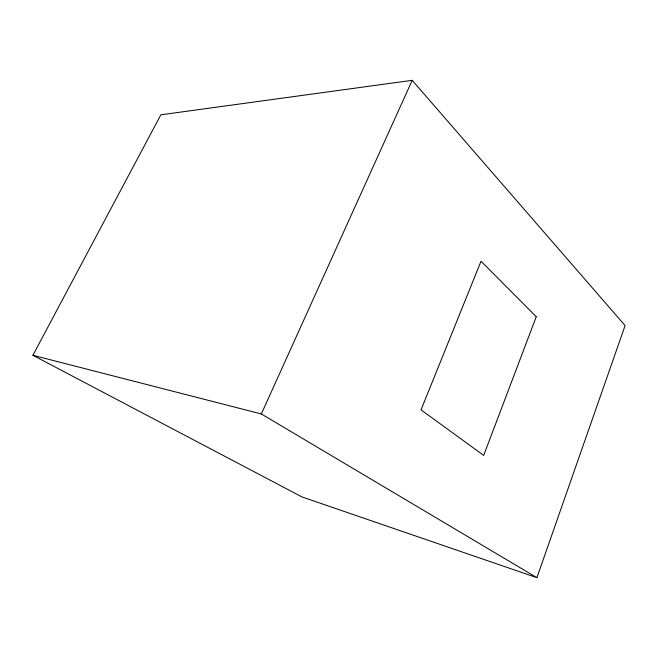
<?xml version="1.0" encoding="UTF-8"?>
<svg xmlns="http://www.w3.org/2000/svg" width="658" height="658" viewBox="0 0 658 658"><rect width="100%" height="100%" fill="white"/><g stroke="black" fill="none" stroke-linecap="round" stroke-linejoin="round"><path stroke-width="0.99" d="M536.903 577.675L625.1 325.595L412.204 80.325L160.84 114.813L32.9 355.287L301.956 496.922L536.903 577.675L261.333 413.956L32.9 355.287M261.333 413.956L412.204 80.325M536.254 316.695L483.696 455.385L421.03 409.876L481.031 261.21L536.254 316.695"/></g></svg>
